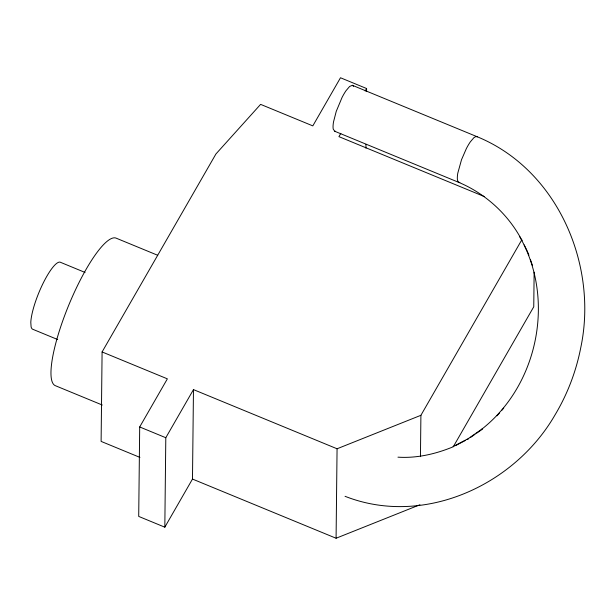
<?xml version="1.0" encoding="UTF-8"?>
<svg xmlns="http://www.w3.org/2000/svg" width="616" height="616" viewBox="0 0 616 616"><rect width="100%" height="100%" fill="white"/><g stroke="black" fill="none" stroke-linecap="round" stroke-linejoin="round"><path stroke-width="0.92" d="M366.566 91.407L366.597 88.527L340.494 77.762L312.82 125.88L260.606 104.366L215.931 153.977L102.094 351.944L101.109 441.403L139.917 457.395M102.094 351.944L167.367 378.84L139.693 426.957L138.708 516.416L164.819 527.18L192.485 479.063L193.47 389.605L337.067 448.779L420.905 415.3L521.829 239.793M164.819 527.18L165.804 437.722L193.47 389.605M192.485 479.063L336.082 538.238L337.067 448.779M365.942 148.163L365.981 144.313M420.451 456.664L420.905 415.3M534.141 272.164L533.756 306.791L453.399 446.538M340.84 133.326L338.931 136.644L484.238 196.519M365.173 91.014L366.597 88.527M497.027 415.815L499.453 413.036M501.878 410.248L503.703 408.162M481.858 429.136C538.276 384.777 555.54 298.745 519.542 236.436M482.266 428.836L468.152 438.684L453.076 446.585M470.362 437.576L475.059 434.295M476.63 433.21L482.105 429.383M455.417 445.691L465.45 440.425M467.12 439.547L468.791 438.669M336.082 538.238L419.92 504.758M453.738 446.562C436.174 453.892 417.078 458.42 397.967 457.164M345.045 496.303C423.377 527.111 514.322 485.601 555.047 414.884A205.297 198.629 86.8 0 0 580.734 347.809C598.367 264.826 557.418 169.323 476.653 136.521L352.375 85.308L349.626 86.463L346.03 90.691A22.484 5.159 -67.6 0 0 342.088 97.382L336.244 111.373L333.502 121.983A27.889 6.399 -67.6 0 0 333.264 129.206L334.773 131.277L459.051 182.49C485.924 193.878 508.562 214.753 522.068 240.61M334.773 131.277L335.566 131.254M459.844 182.467L458.396 182.151L457.534 180.419A27.889 6.399 -67.6 0 1 457.78 173.196L461.523 159.706L466.358 148.595A22.484 5.159 -67.6 0 1 470.301 141.903L473.904 137.676L475.852 136.552L477.308 136.86M157.704 255.278L116.108 238.138A79.78 18.295 -67.6 0 0 68.769 305.113A79.78 18.295 -67.6 0 0 55.386 385.693L102.294 405.028M85.077 272.457L60.714 262.408A36.267 8.316 -67.6 0 0 43.382 282.721A36.267 8.316 -67.6 0 0 30.8 322.384L31.1 326.827A36.267 8.316 -67.6 0 0 32.456 329.144L57.696 339.547M139.693 426.957L165.804 437.722M352.375 85.308L353.538 86.34M524.185 244.906L527.573 251.782M527.997 252.645L528.898 255.24M530.407 259.575L532.517 265.635"/></g></svg>
